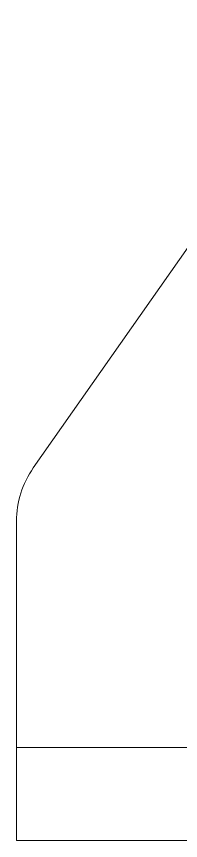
# Model space of a CAD drawing. Extents: x -681219 to -550379, y -242630 to -158199.
# Drawn here: x -588533.77 to -588526.72, y -210228.18 to -210192.72 of the extents above; entities that cross this region are included whole.
import ezdxf

# ---------------------------------------------------------------- set-up
doc = ezdxf.new("R2010")
doc.units = 0
doc.header["$LTSCALE"] = 1000
doc.linetypes.add('DASHED2', pattern=[9.525, 6.35, -3.175])
doc.layers.get('0').update_dxf_attribs({"linetype": 'CONTINUOUS'})
doc.layers.add('future', color=4, linetype='DASHED2', lineweight=0)

# ---------------------------------------------------------------- blocks, each defined once
blk = doc.blocks.new('CYPZ04001A0001XY_A_CYPZ1000_V_1')
at = {"color": 0, "linetype": 'ByBlock', "lineweight": -2}
for p, q in [((-571.599, 1161.48), (-534.95, 1161.48)), ((-534.95, 1161.48), (-534.95, 1157.48)), ((-534.95, 1157.48), (-571.599, 1157.48)), ((-534.95, 1157.48), (-534.95, 1147.741)), ((-535.673, 1145.447), (-549.274, 1126.023))]:
    blk.add_line(p, q, dxfattribs=at)
blk.add_arc((-538.95, 1147.741), 4, 325, 0, dxfattribs=at)

msp = doc.modelspace()

# ---------------------------------------------------------------- block references
at = {"layer": 'future', "rotation": 180}
msp.add_blockref('CYPZ04001A0001XY_A_CYPZ1000_V_1', (-589068.721, -209066.6983), dxfattribs=at)

doc.saveas('drawing.dxf')
